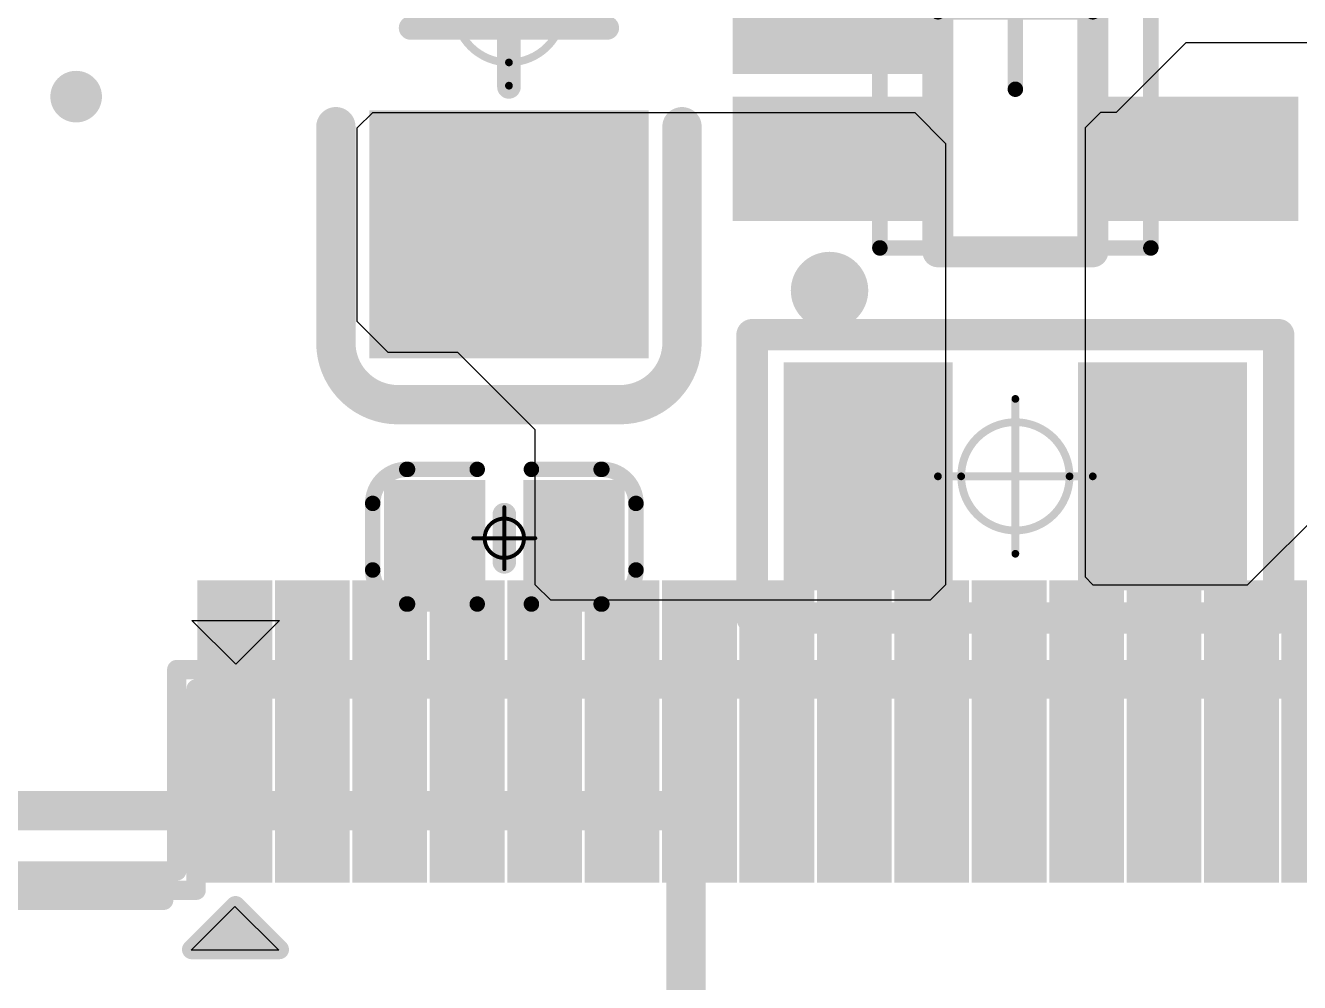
# Model space of a CAD drawing. Header units: millimetres. Extents: x 19.13 to 23.12, y 5.07 to 8.34.
# Drawn here: x 19.6609 to 19.9848, y 6.2523 to 6.4956 of the extents above; entities that cross this region are included whole.
import ezdxf

# ---------------------------------------------------------------- set-up
doc = ezdxf.new("R2010")
doc.units = ezdxf.units.MM
doc.header["$MEASUREMENT"] = 0
for name, color, linetype in [('BottomLayer', 5, 'Continuous'), ('BottomOverlay', 54, 'Continuous'), ('BottomPaste', 16, 'Continuous'), ('BottomSolder', 6, 'Continuous'), ('Mechanical10', 56, 'Continuous'), ('Mechanical13', 56, 'Continuous'), ('Mechanical15', 56, 'Continuous'), ('MidLayer1', 16, 'Continuous'), ('MidLayer2', 76, 'Continuous'), ('MidLayer3', 90, 'Continuous'), ('MidLayer4', 156, 'Continuous'), ('MultiLayer', 9, 'Continuous'), ('TopLayer', 1, 'Continuous'), ('TopOverlay', 2, 'Continuous'), ('TopPaste', 8, 'Continuous'), ('TopSolder', 216, 'Continuous')]:
    doc.layers.add(name, color=color, linetype=linetype)

# ---------------------------------------------------------------- blocks, each defined once
blk = doc.blocks.new('CON_SODIMM_260_SMT_RA_F_P005_484')
at = {"layer": 'BottomLayer', "const_width": 0.00256}
blk.add_lwpolyline([(1.35305, 0.15551, 1), (1.35561, 0.15551, 1)], format="xyb", close=True, dxfattribs=at)
at = {"layer": 'BottomSolder', "const_width": 0.00656}
blk.add_lwpolyline([(1.35105, 0.15551, 1), (1.35761, 0.15551, 1)], format="xyb", close=True, dxfattribs=at)
at = {"layer": 'Mechanical10'}
for p, q in [((1.3026, 0.28866), (1.31374, 0.2998)), ((1.31374, 0.2998), (1.32488, 0.28866)), ((1.32488, 0.28866), (1.3026, 0.28866))]:
    blk.add_line(p, q, dxfattribs=at)
at = {"layer": 'Mechanical10', "const_width": 0.00491}
for points in [[(1.32382, 0.35728), (1.32382, 0.3061)], [(1.44193, 0.35728), (1.32382, 0.35728)], [(1.32874, 0.35236), (1.32874, 0.30118)], [(1.43701, 0.35236), (1.32874, 0.35236)], [(1.05571, 0.32795), (1.05571, 0.30118)], [(1.06043, 0.32795), (1.05571, 0.32795)], [(1.06043, 0.32795), (1.06043, 0.30118)], [(1.07539, 0.32795), (1.07539, 0.30118)], [(1.08012, 0.32795), (1.07539, 0.32795)], [(1.08012, 0.32795), (1.08012, 0.30118)], [(1.09508, 0.32795), (1.09508, 0.30118)], [(1.0998, 0.32795), (1.09508, 0.32795)], [(1.0998, 0.32795), (1.0998, 0.30118)], [(1.11476, 0.32795), (1.11476, 0.30118)], [(1.11949, 0.32795), (1.11476, 0.32795)], [(1.11949, 0.32795), (1.11949, 0.30118)], [(1.13445, 0.32795), (1.13445, 0.30118)], [(1.13917, 0.32795), (1.13445, 0.32795)], [(1.13917, 0.32795), (1.13917, 0.30118)], [(1.15413, 0.32795), (1.15413, 0.30118)], [(1.15886, 0.32795), (1.15413, 0.32795)], [(1.15886, 0.32795), (1.15886, 0.30118)], [(1.17382, 0.32795), (1.17382, 0.30118)], [(1.17854, 0.32795), (1.17382, 0.32795)], [(1.17854, 0.32795), (1.17854, 0.30118)], [(1.1935, 0.32795), (1.1935, 0.30118)], [(1.19823, 0.32795), (1.1935, 0.32795)], [(1.19823, 0.32795), (1.19823, 0.30118)], [(1.21319, 0.32795), (1.21319, 0.30118)], [(1.21791, 0.32795), (1.21319, 0.32795)], [(1.21791, 0.32795), (1.21791, 0.30118)], [(1.23287, 0.32795), (1.23287, 0.30118)], [(1.2376, 0.32795), (1.23287, 0.32795)], [(1.2376, 0.32795), (1.2376, 0.30118)], [(1.25256, 0.32795), (1.25256, 0.30118)], [(1.25728, 0.32795), (1.25256, 0.32795)], [(1.25728, 0.32795), (1.25728, 0.30118)], [(1.27224, 0.32795), (1.27224, 0.30118)], [(1.27697, 0.32795), (1.27224, 0.32795)], [(1.27697, 0.32795), (1.27697, 0.30118)], [(1.29193, 0.32795), (1.29193, 0.30118)], [(1.29665, 0.32795), (1.29193, 0.32795)], [(1.29665, 0.32795), (1.29665, 0.30118)], [(1.31161, 0.32795), (1.31161, 0.30118)], [(1.31634, 0.32795), (1.31161, 0.32795)], [(1.31634, 0.32795), (1.31634, 0.30118)], [(1.32382, 0.3061), (-1.31398, 0.3061)], [(1.32874, 0.30118), (-1.3189, 0.30118)]]:
    blk.add_lwpolyline(points, dxfattribs=at)
at = {"layer": 'Mechanical10', "const_width": 0.00246}
for points in [[(1.32259, 0.35728, 1), (1.32505, 0.35728, 1)], [(1.32259, 0.35728, 1), (1.32505, 0.35728, 1)], [(1.32751, 0.35236, 1), (1.32997, 0.35236, 1)], [(1.32751, 0.35236, 1), (1.32997, 0.35236, 1)], [(1.05448, 0.32795, 1), (1.05694, 0.32795, 1)], [(1.05448, 0.32795, 1), (1.05694, 0.32795, 1)], [(1.05921, 0.32795, 1), (1.06166, 0.32795, 1)], [(1.05921, 0.32795, 1), (1.06166, 0.32795, 1)], [(1.07417, 0.32795, 1), (1.07662, 0.32795, 1)], [(1.07417, 0.32795, 1), (1.07662, 0.32795, 1)], [(1.07889, 0.32795, 1), (1.08135, 0.32795, 1)], [(1.07889, 0.32795, 1), (1.08135, 0.32795, 1)], [(1.09385, 0.32795, 1), (1.09631, 0.32795, 1)], [(1.09385, 0.32795, 1), (1.09631, 0.32795, 1)], [(1.09858, 0.32795, 1), (1.10103, 0.32795, 1)], [(1.09858, 0.32795, 1), (1.10103, 0.32795, 1)], [(1.11354, 0.32795, 1), (1.11599, 0.32795, 1)], [(1.11354, 0.32795, 1), (1.11599, 0.32795, 1)], [(1.11826, 0.32795, 1), (1.12072, 0.32795, 1)], [(1.11826, 0.32795, 1), (1.12072, 0.32795, 1)], [(1.13322, 0.32795, 1), (1.13568, 0.32795, 1)], [(1.13322, 0.32795, 1), (1.13568, 0.32795, 1)], [(1.13795, 0.32795, 1), (1.1404, 0.32795, 1)], [(1.13795, 0.32795, 1), (1.1404, 0.32795, 1)], [(1.15291, 0.32795, 1), (1.15536, 0.32795, 1)], [(1.15291, 0.32795, 1), (1.15536, 0.32795, 1)], [(1.15763, 0.32795, 1), (1.16009, 0.32795, 1)], [(1.15763, 0.32795, 1), (1.16009, 0.32795, 1)], [(1.17259, 0.32795, 1), (1.17505, 0.32795, 1)], [(1.17259, 0.32795, 1), (1.17505, 0.32795, 1)], [(1.17732, 0.32795, 1), (1.17977, 0.32795, 1)], [(1.17732, 0.32795, 1), (1.17977, 0.32795, 1)], [(1.19228, 0.32795, 1), (1.19473, 0.32795, 1)], [(1.19228, 0.32795, 1), (1.19473, 0.32795, 1)], [(1.197, 0.32795, 1), (1.19946, 0.32795, 1)], [(1.197, 0.32795, 1), (1.19946, 0.32795, 1)], [(1.21196, 0.32795, 1), (1.21442, 0.32795, 1)], [(1.21196, 0.32795, 1), (1.21442, 0.32795, 1)], [(1.21669, 0.32795, 1), (1.21914, 0.32795, 1)], [(1.21669, 0.32795, 1), (1.21914, 0.32795, 1)], [(1.23165, 0.32795, 1), (1.2341, 0.32795, 1)], [(1.23165, 0.32795, 1), (1.2341, 0.32795, 1)], [(1.23637, 0.32795, 1), (1.23883, 0.32795, 1)], [(1.23637, 0.32795, 1), (1.23883, 0.32795, 1)], [(1.25133, 0.32795, 1), (1.25379, 0.32795, 1)], [(1.25133, 0.32795, 1), (1.25379, 0.32795, 1)], [(1.25606, 0.32795, 1), (1.25851, 0.32795, 1)], [(1.25606, 0.32795, 1), (1.25851, 0.32795, 1)], [(1.27102, 0.32795, 1), (1.27347, 0.32795, 1)], [(1.27102, 0.32795, 1), (1.27347, 0.32795, 1)], [(1.27574, 0.32795, 1), (1.2782, 0.32795, 1)], [(1.27574, 0.32795, 1), (1.2782, 0.32795, 1)], [(1.2907, 0.32795, 1), (1.29316, 0.32795, 1)], [(1.2907, 0.32795, 1), (1.29316, 0.32795, 1)], [(1.29543, 0.32795, 1), (1.29788, 0.32795, 1)], [(1.29543, 0.32795, 1), (1.29788, 0.32795, 1)], [(1.31039, 0.32795, 1), (1.31284, 0.32795, 1)], [(1.31039, 0.32795, 1), (1.31284, 0.32795, 1)], [(1.31511, 0.32795, 1), (1.31757, 0.32795, 1)], [(1.31511, 0.32795, 1), (1.31757, 0.32795, 1)], [(1.32259, 0.3061, 1), (1.32505, 0.3061, 1)], [(1.32259, 0.3061, 1), (1.32505, 0.3061, 1)], [(1.05448, 0.30118, 1), (1.05694, 0.30118, 1)], [(1.05921, 0.30118, 1), (1.06166, 0.30118, 1)], [(1.07417, 0.30118, 1), (1.07662, 0.30118, 1)], [(1.07889, 0.30118, 1), (1.08135, 0.30118, 1)], [(1.09385, 0.30118, 1), (1.09631, 0.30118, 1)], [(1.09858, 0.30118, 1), (1.10103, 0.30118, 1)], [(1.11354, 0.30118, 1), (1.11599, 0.30118, 1)], [(1.11826, 0.30118, 1), (1.12072, 0.30118, 1)], [(1.13322, 0.30118, 1), (1.13568, 0.30118, 1)], [(1.13795, 0.30118, 1), (1.1404, 0.30118, 1)], [(1.15291, 0.30118, 1), (1.15536, 0.30118, 1)], [(1.15763, 0.30118, 1), (1.16009, 0.30118, 1)], [(1.17259, 0.30118, 1), (1.17505, 0.30118, 1)], [(1.17732, 0.30118, 1), (1.17977, 0.30118, 1)], [(1.19228, 0.30118, 1), (1.19473, 0.30118, 1)], [(1.197, 0.30118, 1), (1.19946, 0.30118, 1)], [(1.21196, 0.30118, 1), (1.21442, 0.30118, 1)], [(1.21669, 0.30118, 1), (1.21914, 0.30118, 1)], [(1.23165, 0.30118, 1), (1.2341, 0.30118, 1)], [(1.23637, 0.30118, 1), (1.23883, 0.30118, 1)], [(1.25133, 0.30118, 1), (1.25379, 0.30118, 1)], [(1.25606, 0.30118, 1), (1.25851, 0.30118, 1)], [(1.27102, 0.30118, 1), (1.27347, 0.30118, 1)], [(1.27574, 0.30118, 1), (1.2782, 0.30118, 1)], [(1.2907, 0.30118, 1), (1.29316, 0.30118, 1)], [(1.29543, 0.30118, 1), (1.29788, 0.30118, 1)], [(1.31039, 0.30118, 1), (1.31284, 0.30118, 1)], [(1.31511, 0.30118, 1), (1.31757, 0.30118, 1)], [(1.32751, 0.30118, 1), (1.32997, 0.30118, 1)], [(1.32751, 0.30118, 1), (1.32997, 0.30118, 1)]]:
    blk.add_lwpolyline(points, format="xyb", close=True, dxfattribs=at)
at = {"layer": 'MidLayer1', "const_width": 0.00256}
blk.add_lwpolyline([(1.35305, 0.15551, 1), (1.35561, 0.15551, 1)], format="xyb", close=True, dxfattribs=at)
at = {"layer": 'MidLayer2', "const_width": 0.00256}
blk.add_lwpolyline([(1.35305, 0.15551, 1), (1.35561, 0.15551, 1)], format="xyb", close=True, dxfattribs=at)
at = {"layer": 'MidLayer3', "const_width": 0.00256}
blk.add_lwpolyline([(1.35305, 0.15551, 1), (1.35561, 0.15551, 1)], format="xyb", close=True, dxfattribs=at)
at = {"layer": 'MidLayer4', "const_width": 0.00256}
blk.add_lwpolyline([(1.35305, 0.15551, 1), (1.35561, 0.15551, 1)], format="xyb", close=True, dxfattribs=at)
at = {"layer": 'MultiLayer', "const_width": 0.00256}
blk.add_lwpolyline([(1.35305, 0.15551, 1), (1.35561, 0.15551, 1)], format="xyb", close=True, dxfattribs=at)
at = {"layer": 'TopLayer', "const_width": 0.00256}
blk.add_lwpolyline([(1.35305, 0.15551, 1), (1.35561, 0.15551, 1)], format="xyb", close=True, dxfattribs=at)
at = {"layer": 'TopLayer'}
for points in [[(1.0439, 0.35138), (1.03287, 0.35138), (1.0439, 0.28248), (1.03287, 0.28248)], [(1.06358, 0.35138), (1.05256, 0.35138), (1.06358, 0.28248), (1.05256, 0.28248)], [(1.08327, 0.35138), (1.07224, 0.35138), (1.08327, 0.28248), (1.07224, 0.28248)], [(1.10295, 0.35138), (1.09193, 0.35138), (1.10295, 0.28248), (1.09193, 0.28248)], [(1.12264, 0.35138), (1.11161, 0.35138), (1.12264, 0.28248), (1.11161, 0.28248)], [(1.14232, 0.35138), (1.1313, 0.35138), (1.14232, 0.28248), (1.1313, 0.28248)], [(1.16201, 0.35138), (1.15098, 0.35138), (1.16201, 0.28248), (1.15098, 0.28248)], [(1.18169, 0.35138), (1.17067, 0.35138), (1.18169, 0.28248), (1.17067, 0.28248)], [(1.20138, 0.35138), (1.19035, 0.35138), (1.20138, 0.28248), (1.19035, 0.28248)], [(1.22106, 0.35138), (1.21004, 0.35138), (1.22106, 0.28248), (1.21004, 0.28248)], [(1.24075, 0.35138), (1.22972, 0.35138), (1.24075, 0.28248), (1.22972, 0.28248)], [(1.26043, 0.35138), (1.24941, 0.35138), (1.26043, 0.28248), (1.24941, 0.28248)], [(1.28012, 0.35138), (1.26909, 0.35138), (1.28012, 0.28248), (1.26909, 0.28248)], [(1.2998, 0.35138), (1.28878, 0.35138), (1.2998, 0.28248), (1.28878, 0.28248)], [(1.31949, 0.35138), (1.30846, 0.35138), (1.31949, 0.28248), (1.30846, 0.28248)]]:
    blk.add_solid(points, dxfattribs=at)
at = {"layer": 'TopOverlay'}
for p, q in [((1.30283, 0.37252), (1.32512, 0.37252)), ((1.31398, 0.36138), (1.30283, 0.37252)), ((1.32512, 0.37252), (1.31398, 0.36138))]:
    blk.add_line(p, q, dxfattribs=at)
at = {"layer": 'TopOverlay', "const_width": 0.00491}
for points in [[(1.30268, 0.37236), (1.30268, 0.37236)], [(1.31382, 0.36122), (1.30268, 0.37236)], [(1.32496, 0.37236), (1.30268, 0.37236)], [(1.32496, 0.37236), (1.31382, 0.36122)], [(1.44449, 0.35984), (1.33209, 0.35984)]]:
    blk.add_lwpolyline(points, dxfattribs=at)
at = {"layer": 'TopOverlay', "const_width": 0.00246}
for points in [[(1.30145, 0.37236, 1), (1.3039, 0.37236, 1)], [(1.30145, 0.37236, 1), (1.3039, 0.37236, 1)], [(1.30145, 0.37236, 1), (1.3039, 0.37236, 1)], [(1.30145, 0.37236, 1), (1.3039, 0.37236, 1)], [(1.32373, 0.37236, 1), (1.32619, 0.37236, 1)], [(1.32373, 0.37236, 1), (1.32619, 0.37236, 1)], [(1.31259, 0.36122, 1), (1.31505, 0.36122, 1)], [(1.31259, 0.36122, 1), (1.31505, 0.36122, 1)], [(1.33086, 0.35984, 1), (1.33331, 0.35984, 1)]]:
    blk.add_lwpolyline(points, format="xyb", close=True, dxfattribs=at)
at = {"layer": 'TopOverlay'}
for points in [[(1.3061, 0.3663), (1.32145, 0.3663), (1.3061, 0.3722), (1.32145, 0.3722)], [(1.30964, 0.36354), (1.31791, 0.36354), (1.30964, 0.36679), (1.31791, 0.36679)]]:
    blk.add_solid(points, dxfattribs=at)
at = {"layer": 'TopPaste'}
for points in [[(1.0439, 0.35138), (1.03287, 0.35138), (1.0439, 0.28248), (1.03287, 0.28248)], [(1.06358, 0.35138), (1.05256, 0.35138), (1.06358, 0.28248), (1.05256, 0.28248)], [(1.08327, 0.35138), (1.07224, 0.35138), (1.08327, 0.28248), (1.07224, 0.28248)], [(1.10295, 0.35138), (1.09193, 0.35138), (1.10295, 0.28248), (1.09193, 0.28248)], [(1.12264, 0.35138), (1.11161, 0.35138), (1.12264, 0.28248), (1.11161, 0.28248)], [(1.14232, 0.35138), (1.1313, 0.35138), (1.14232, 0.28248), (1.1313, 0.28248)], [(1.16201, 0.35138), (1.15098, 0.35138), (1.16201, 0.28248), (1.15098, 0.28248)], [(1.18169, 0.35138), (1.17067, 0.35138), (1.18169, 0.28248), (1.17067, 0.28248)], [(1.20138, 0.35138), (1.19035, 0.35138), (1.20138, 0.28248), (1.19035, 0.28248)], [(1.22106, 0.35138), (1.21004, 0.35138), (1.22106, 0.28248), (1.21004, 0.28248)], [(1.24075, 0.35138), (1.22972, 0.35138), (1.24075, 0.28248), (1.22972, 0.28248)], [(1.26043, 0.35138), (1.24941, 0.35138), (1.26043, 0.28248), (1.24941, 0.28248)], [(1.28012, 0.35138), (1.26909, 0.35138), (1.28012, 0.28248), (1.26909, 0.28248)], [(1.2998, 0.35138), (1.28878, 0.35138), (1.2998, 0.28248), (1.28878, 0.28248)], [(1.31949, 0.35138), (1.30846, 0.35138), (1.31949, 0.28248), (1.30846, 0.28248)]]:
    blk.add_solid(points, dxfattribs=at)
at = {"layer": 'TopSolder', "const_width": 0.00656}
blk.add_lwpolyline([(1.35105, 0.15551, 1), (1.35761, 0.15551, 1)], format="xyb", close=True, dxfattribs=at)
at = {"layer": 'TopSolder'}
for points in [[(1.0479, 0.35538), (1.02887, 0.35538), (1.0479, 0.27848), (1.02887, 0.27848)], [(1.06758, 0.35538), (1.04856, 0.35538), (1.06758, 0.27848), (1.04856, 0.27848)], [(1.08727, 0.35538), (1.06824, 0.35538), (1.08727, 0.27848), (1.06824, 0.27848)], [(1.10695, 0.35538), (1.08793, 0.35538), (1.10695, 0.27848), (1.08793, 0.27848)], [(1.12664, 0.35538), (1.10761, 0.35538), (1.12664, 0.27848), (1.10761, 0.27848)], [(1.14632, 0.35538), (1.1273, 0.35538), (1.14632, 0.27848), (1.1273, 0.27848)], [(1.16601, 0.35538), (1.14698, 0.35538), (1.16601, 0.27848), (1.14698, 0.27848)], [(1.18569, 0.35538), (1.16667, 0.35538), (1.18569, 0.27848), (1.16667, 0.27848)], [(1.20538, 0.35538), (1.18635, 0.35538), (1.20538, 0.27848), (1.18635, 0.27848)], [(1.22506, 0.35538), (1.20604, 0.35538), (1.22506, 0.27848), (1.20604, 0.27848)], [(1.24475, 0.35538), (1.22572, 0.35538), (1.24475, 0.27848), (1.22572, 0.27848)], [(1.26443, 0.35538), (1.24541, 0.35538), (1.26443, 0.27848), (1.24541, 0.27848)], [(1.28412, 0.35538), (1.26509, 0.35538), (1.28412, 0.27848), (1.26509, 0.27848)], [(1.3038, 0.35538), (1.28478, 0.35538), (1.3038, 0.27848), (1.28478, 0.27848)], [(1.32349, 0.35538), (1.30446, 0.35538), (1.32349, 0.27848), (1.30446, 0.27848)]]:
    blk.add_solid(points, dxfattribs=at)
blk = doc.blocks.new('HDMI_001C_90__503')
at = {"layer": 'TopOverlay', "const_width": 0.01}
for points in [[(0.60083, -0.15094), (0.60083, 0.14906)], [(0.60083, -0.15094), (0.32479, -0.15094)]]:
    blk.add_lwpolyline(points, dxfattribs=at)
at = {"layer": 'TopOverlay', "const_width": 0.005}
blk.add_lwpolyline([(0.59833, -0.15094, 1), (0.60333, -0.15094, 1)], format="xyb", close=True, dxfattribs=at)
blk.add_lwpolyline([(0.59833, -0.15094, 1), (0.60333, -0.15094, 1)], format="xyb", close=True, dxfattribs=at)
blk = doc.blocks.new('C1206_B_538')
at = {"layer": 'BottomLayer'}
for points in [[(-0.08301, -0.0315), (-0.02801, -0.0315), (-0.08301, 0.0315), (-0.02801, 0.0315)], [(0.02998, -0.0315), (0.08498, -0.0315), (0.02998, 0.0315), (0.08498, 0.0315)]]:
    blk.add_solid(points, dxfattribs=at)
at = {"layer": 'BottomOverlay', "const_width": 0.01}
for points in [[(-0.09882, 0.02825, -0.414214), (-0.08307, 0.044)], [(0.08504, 0.044, -0.414214), (0.10079, 0.02825)], [(-0.08307, -0.044, -0.414214), (-0.09882, -0.02825)], [(0.10079, -0.02825, -0.414214), (0.08504, -0.044)]]:
    blk.add_lwpolyline(points, format="xyb", dxfattribs=at)
at = {"layer": 'BottomOverlay'}
for points, const_width in [([(-0.08346, 0.044), (-0.02815, 0.044)], 0.01), ([(0.03012, 0.044), (0.08543, 0.044)], 0.01), ([(-0.09882, 0.02717), (-0.09882, -0.02825)], 0.01), ([(0.10079, 0.02717), (0.10079, -0.02825)], 0.01), ([(-0.005, 0.025), (-0.005, -0.025)], 0.006), ([(0.005, 0.025), (0.005, -0.025)], 0.006), ([(-0.02, 0), (-0.005, 0)], 0.006), ([(0.005, 0), (0.02, 0)], 0.006), ([(-0.08346, -0.044), (-0.02815, -0.044)], 0.01), ([(0.03012, -0.044), (0.08543, -0.044)], 0.01)]:
    blk.add_lwpolyline(points, dxfattribs=dict(at, const_width=const_width))
for points, const_width in [([(-0.08596, 0.044, 1), (-0.08096, 0.044, 1)], 0.005), ([(-0.08557, 0.044, 1), (-0.08057, 0.044, 1)], 0.005), ([(-0.03065, 0.044, 1), (-0.02565, 0.044, 1)], 0.005), ([(0.02762, 0.044, 1), (0.03262, 0.044, 1)], 0.005), ([(0.08254, 0.044, 1), (0.08754, 0.044, 1)], 0.005), ([(0.08293, 0.044, 1), (0.08793, 0.044, 1)], 0.005), ([(-0.10132, 0.02825, 1), (-0.09632, 0.02825, 1)], 0.005), ([(0.09829, 0.02825, 1), (0.10329, 0.02825, 1)], 0.005), ([(-0.10132, 0.02717, 1), (-0.09632, 0.02717, 1)], 0.005), ([(0.09829, 0.02717, 1), (0.10329, 0.02717, 1)], 0.005), ([(-0.0065, 0.025, 1), (-0.0035, 0.025, 1)], 0.003), ([(0.0035, 0.025, 1), (0.0065, 0.025, 1)], 0.003), ([(-0.0215, 0, 1), (-0.0185, 0, 1)], 0.003), ([(-0.0065, 0, 1), (-0.0035, 0, 1)], 0.003), ([(0.0035, 0, 1), (0.0065, 0, 1)], 0.003), ([(0.0185, 0, 1), (0.0215, 0, 1)], 0.003), ([(-0.0065, -0.025, 1), (-0.0035, -0.025, 1)], 0.003), ([(0.0035, -0.025, 1), (0.0065, -0.025, 1)], 0.003), ([(-0.10132, -0.02825, 1), (-0.09632, -0.02825, 1)], 0.005), ([(-0.10132, -0.02825, 1), (-0.09632, -0.02825, 1)], 0.005), ([(0.09829, -0.02825, 1), (0.10329, -0.02825, 1)], 0.005), ([(0.09829, -0.02825, 1), (0.10329, -0.02825, 1)], 0.005), ([(-0.08596, -0.044, 1), (-0.08096, -0.044, 1)], 0.005), ([(-0.08557, -0.044, 1), (-0.08057, -0.044, 1)], 0.005), ([(-0.03065, -0.044, 1), (-0.02565, -0.044, 1)], 0.005), ([(0.02762, -0.044, 1), (0.03262, -0.044, 1)], 0.005), ([(0.08254, -0.044, 1), (0.08754, -0.044, 1)], 0.005), ([(0.08293, -0.044, 1), (0.08793, -0.044, 1)], 0.005)]:
    blk.add_lwpolyline(points, format="xyb", close=True, dxfattribs=dict(at, const_width=const_width))
at = {"layer": 'BottomPaste'}
for points in [[(-0.08301, -0.0315), (-0.02801, -0.0315), (-0.08301, 0.0315), (-0.02801, 0.0315)], [(0.02998, -0.0315), (0.08498, -0.0315), (0.02998, 0.0315), (0.08498, 0.0315)]]:
    blk.add_solid(points, dxfattribs=at)
at = {"layer": 'BottomSolder'}
for points in [[(-0.08701, -0.0355), (-0.02401, -0.0355), (-0.08701, 0.0355), (-0.02401, 0.0355)], [(0.02598, -0.0355), (0.08898, -0.0355), (0.02598, 0.0355), (0.08898, 0.0355)]]:
    blk.add_solid(points, dxfattribs=at)
at = {"layer": 'Mechanical15', "const_width": 0.00197}
for points in [[(0, 0.01969), (0, -0.01969)], [(-0.01969, 0), (0.01969, 0)]]:
    blk.add_lwpolyline(points, dxfattribs=at)
at = {"layer": 'Mechanical15'}
for points, const_width in [([(-0.00049, 0.01969, 1), (0.00049, 0.01969, 1)], 0.000984), ([(0.01378, 0, 1), (-0.01378, 0, 1)], 0.00197), ([(-0.02018, 0, 1), (-0.01919, 0, 1)], 0.000984), ([(-0.01427, 0, 1), (-0.01329, 0, 1)], 0.000984), ([(0.01329, 0, 1), (0.01427, 0, 1)], 0.000984), ([(0.01919, 0, 1), (0.02018, 0, 1)], 0.000984), ([(-0.00049, -0.01969, 1), (0.00049, -0.01969, 1)], 0.000984)]:
    blk.add_lwpolyline(points, format="xyb", close=True, dxfattribs=dict(at, const_width=const_width))
blk = doc.blocks.new('C0402_B_539')
at = {"layer": 'BottomLayer'}
for points in [[(-0.02657, -0.01083), (-0.00886, -0.01083), (-0.02657, 0.01082), (-0.00886, 0.01082)], [(0.00886, -0.01083), (0.02657, -0.01083), (0.00886, 0.01083), (0.02657, 0.01083)]]:
    blk.add_solid(points, dxfattribs=at)
at = {"layer": 'BottomOverlay', "const_width": 0.00394}
for points in [[(-0.03346, 0.00807, -0.414214), (-0.0248, 0.01673)], [(0.0248, 0.01673, -0.414214), (0.03346, 0.00807)], [(-0.0248, -0.01752, -0.414214), (-0.03346, -0.00886)], [(0.03346, -0.00886, -0.414214), (0.0248, -0.01752)]]:
    blk.add_lwpolyline(points, format="xyb", dxfattribs=at)
at = {"layer": 'BottomOverlay'}
for points, const_width in [([(-0.02578, 0.01673, 1), (-0.02382, 0.01673, 1)], 0.00197), ([(-0.02559, 0.01673, 1), (-0.02362, 0.01673, 1)], 0.00197), ([(-0.00787, 0.01673, 1), (-0.0059, 0.01673, 1)], 0.00197), ([(0.00591, 0.01673, 1), (0.00787, 0.01673, 1)], 0.00197), ([(0.02362, 0.01673, 1), (0.02559, 0.01673, 1)], 0.00197), ([(0.02382, 0.01673, 1), (0.02579, 0.01673, 1)], 0.00197), ([(-0.03445, 0.00807, 1), (-0.03248, 0.00807, 1)], 0.00197), ([(-0.03445, 0.00807, 1), (-0.03248, 0.00807, 1)], 0.00197), ([(0.03248, 0.00807, 1), (0.03445, 0.00807, 1)], 0.00197), ([(0.03248, 0.00807, 1), (0.03445, 0.00807, 1)], 0.00197), ([(-0.0015, 0.006, 1), (0.0015, 0.006, 1)], 0.003), ([(-0.0015, -0.006, 1), (0.0015, -0.006, 1)], 0.003), ([(-0.03445, -0.00886, 1), (-0.03248, -0.00886, 1)], 0.00197), ([(-0.03445, -0.00886, 1), (-0.03248, -0.00886, 1)], 0.00197), ([(0.03248, -0.00886, 1), (0.03445, -0.00886, 1)], 0.00197), ([(0.03248, -0.00886, 1), (0.03445, -0.00886, 1)], 0.00197), ([(-0.02578, -0.01752, 1), (-0.02382, -0.01752, 1)], 0.00197), ([(-0.02559, -0.01752, 1), (-0.02362, -0.01752, 1)], 0.00197), ([(-0.00787, -0.01752, 1), (-0.0059, -0.01752, 1)], 0.00197), ([(0.00591, -0.01752, 1), (0.00787, -0.01752, 1)], 0.00197), ([(0.02362, -0.01752, 1), (0.02559, -0.01752, 1)], 0.00197), ([(0.02382, -0.01752, 1), (0.02579, -0.01752, 1)], 0.00197)]:
    blk.add_lwpolyline(points, format="xyb", close=True, dxfattribs=dict(at, const_width=const_width))
for points, const_width in [([(-0.00689, 0.01673), (-0.0246, 0.01673)], 0.00394), ([(0.02461, 0.01673), (0.00689, 0.01673)], 0.00394), ([(-0.03346, 0.00807), (-0.03346, -0.00886)], 0.00394), ([(0.03346, 0.00807), (0.03346, -0.00886)], 0.00394), ([(0, 0.006), (0, -0.006)], 0.006), ([(-0.00689, -0.01752), (-0.0246, -0.01752)], 0.00394), ([(0.02461, -0.01752), (0.00689, -0.01752)], 0.00394)]:
    blk.add_lwpolyline(points, dxfattribs=dict(at, const_width=const_width))
at = {"layer": 'BottomPaste'}
for points in [[(-0.02657, -0.01083), (-0.00886, -0.01083), (-0.02657, 0.01082), (-0.00886, 0.01082)], [(0.00886, -0.01083), (0.02657, -0.01083), (0.00886, 0.01083), (0.02657, 0.01083)]]:
    blk.add_solid(points, dxfattribs=at)
at = {"layer": 'BottomSolder'}
for points in [[(-0.03057, -0.01483), (-0.00486, -0.01483), (-0.03057, 0.01482), (-0.00486, 0.01482)], [(0.00486, -0.01483), (0.03057, -0.01483), (0.00486, 0.01483), (0.03057, 0.01483)]]:
    blk.add_solid(points, dxfattribs=at)
at = {"layer": 'Mechanical15', "const_width": 0.001}
for points in [[(0, 0.00787), (0, -0.00788)], [(0.00788, 0), (-0.00787, 0)]]:
    blk.add_lwpolyline(points, dxfattribs=at)
at = {"layer": 'Mechanical15'}
for points, const_width in [([(-0.00025, 0.00787, 1), (0.00025, 0.00787, 1)], 0.0005), ([(0.005, 0, 1), (-0.005, 0, 1)], 0.001), ([(-0.00812, 0, 1), (-0.00762, 0, 1)], 0.0005), ([(-0.00525, 0, 1), (-0.00475, 0, 1)], 0.0005), ([(0.00475, 0, 1), (0.00525, 0, 1)], 0.0005), ([(0.00763, 0, 1), (0.00813, 0, 1)], 0.0005), ([(-0.00025, -0.00788, 1), (0.00025, -0.00788, 1)], 0.0005)]:
    blk.add_lwpolyline(points, format="xyb", close=True, dxfattribs=dict(at, const_width=const_width))
blk = doc.blocks.new('R0805_B_541')
at = {"layer": 'BottomLayer'}
for points in [[(-0.0549, 0.025), (-0.0549, -0.025), (-0.0199, 0.025), (-0.0199, -0.025)], [(0.0199, 0.025), (0.0199, -0.025), (0.0549, 0.025), (0.0549, -0.025)]]:
    blk.add_solid(points, dxfattribs=at)
at = {"layer": 'BottomOverlay', "const_width": 0.008}
for points in [[(-0.06693, 0.036), (-0.06693, -0.036)], [(0.06693, 0.036), (-0.06693, 0.036)], [(0.06693, 0.036), (0.06693, -0.036)], [(0.06693, -0.036), (-0.06693, -0.036)]]:
    blk.add_lwpolyline(points, dxfattribs=at)
at = {"layer": 'BottomOverlay', "const_width": 0.004}
for points in [[(-0.06893, 0.036, 1), (-0.06493, 0.036, 1)], [(-0.06893, 0.036, 1), (-0.06493, 0.036, 1)], [(0.06493, 0.036, 1), (0.06893, 0.036, 1)], [(0.06493, 0.036, 1), (0.06893, 0.036, 1)], [(-0.06893, -0.036, 1), (-0.06493, -0.036, 1)], [(-0.06893, -0.036, 1), (-0.06493, -0.036, 1)], [(0.06493, -0.036, 1), (0.06893, -0.036, 1)], [(0.06493, -0.036, 1), (0.06893, -0.036, 1)]]:
    blk.add_lwpolyline(points, format="xyb", close=True, dxfattribs=at)
at = {"layer": 'BottomPaste'}
for points in [[(-0.0549, 0.025), (-0.0549, -0.025), (-0.0199, 0.025), (-0.0199, -0.025)], [(0.0199, 0.025), (0.0199, -0.025), (0.0549, 0.025), (0.0549, -0.025)]]:
    blk.add_solid(points, dxfattribs=at)
at = {"layer": 'BottomSolder'}
for points in [[(-0.0589, 0.029), (-0.0589, -0.029), (-0.0159, 0.029), (-0.0159, -0.029)], [(0.0159, 0.029), (0.0159, -0.029), (0.0589, 0.029), (0.0589, -0.029)]]:
    blk.add_solid(points, dxfattribs=at)
at = {"layer": 'Mechanical15', "const_width": 0.00197}
for points in [[(0, 0.01969), (0, -0.01969)], [(0.01969, 0), (-0.01969, 0)]]:
    blk.add_lwpolyline(points, dxfattribs=at)
at = {"layer": 'Mechanical15'}
for points, const_width in [([(-0.00049, 0.01969, 1), (0.00049, 0.01969, 1)], 0.000984), ([(0.01378, 0, 1), (-0.01378, 0, 1)], 0.00197), ([(-0.02018, 0, 1), (-0.01919, 0, 1)], 0.000984), ([(-0.01427, 0, 1), (-0.01329, 0, 1)], 0.000984), ([(0.01329, 0, 1), (0.01427, 0, 1)], 0.000984), ([(0.01919, 0, 1), (0.02018, 0, 1)], 0.000984), ([(-0.00049, -0.01969, 1), (0.00049, -0.01969, 1)], 0.000984)]:
    blk.add_lwpolyline(points, format="xyb", close=True, dxfattribs=dict(at, const_width=const_width))
blk = doc.blocks.new('SOT_23_5_B_544')
at = {"layer": 'BottomLayer'}
for points in [[(-0.06791, 0.04921), (-0.06791, 0.02559), (-0.02657, 0.04921), (-0.02657, 0.02559)], [(0.02657, 0.04921), (0.02657, 0.02559), (0.06791, 0.04921), (0.06791, 0.02559)], [(-0.06791, 0.01181), (-0.06791, -0.01181), (-0.02657, 0.01181), (-0.02657, -0.01181)], [(-0.06791, -0.02559), (-0.06791, -0.04921), (-0.02657, -0.02559), (-0.02657, -0.04921)], [(0.02657, -0.02559), (0.02657, -0.04921), (0.06791, -0.02559), (0.06791, -0.04921)]]:
    blk.add_solid(points, dxfattribs=at)
at = {"layer": 'BottomOverlay', "const_width": 0.00787}
for points in [[(-0.01969, -0.06102), (-0.01969, 0.06102)], [(-0.01969, 0.06102), (0.01968, 0.06102)], [(0.01968, -0.06102), (0.01968, 0.06102)], [(-0.01969, -0.06102), (0.01968, -0.06102)]]:
    blk.add_lwpolyline(points, dxfattribs=at)
at = {"layer": 'BottomOverlay'}
for points, const_width in [([(-0.02165, 0.06102, 1), (-0.01772, 0.06102, 1)], 0.00394), ([(-0.02165, 0.06102, 1), (-0.01772, 0.06102, 1)], 0.00394), ([(0.01772, 0.06102, 1), (0.02165, 0.06102, 1)], 0.00394), ([(0.01772, 0.06102, 1), (0.02165, 0.06102, 1)], 0.00394), ([(-0.02165, -0.06102, 1), (-0.01772, -0.06102, 1)], 0.00394), ([(-0.02165, -0.06102, 1), (-0.01772, -0.06102, 1)], 0.00394), ([(0.01772, -0.06102, 1), (0.02165, -0.06102, 1)], 0.00394), ([(0.01772, -0.06102, 1), (0.02165, -0.06102, 1)], 0.00394), ([(-0.04232, -0.07087, 1), (-0.05217, -0.07087, 1)], 0.00984), ([(-0.05463, -0.07087, 1), (-0.0497, -0.07087, 1)], 0.00492), ([(-0.04478, -0.07087, 1), (-0.03986, -0.07087, 1)], 0.00492)]:
    blk.add_lwpolyline(points, format="xyb", close=True, dxfattribs=dict(at, const_width=const_width))
at = {"layer": 'BottomPaste'}
for points in [[(-0.06791, 0.04921), (-0.06791, 0.02559), (-0.02657, 0.04921), (-0.02657, 0.02559)], [(0.02657, 0.04921), (0.02657, 0.02559), (0.06791, 0.04921), (0.06791, 0.02559)], [(-0.06791, 0.01181), (-0.06791, -0.01181), (-0.02657, 0.01181), (-0.02657, -0.01181)], [(-0.06791, -0.02559), (-0.06791, -0.04921), (-0.02657, -0.02559), (-0.02657, -0.04921)], [(0.02657, -0.02559), (0.02657, -0.04921), (0.06791, -0.02559), (0.06791, -0.04921)]]:
    blk.add_solid(points, dxfattribs=at)
at = {"layer": 'BottomSolder'}
for points in [[(-0.07191, 0.05321), (-0.07191, 0.02159), (-0.02257, 0.05321), (-0.02257, 0.02159)], [(0.02257, 0.05321), (0.02257, 0.02159), (0.07191, 0.05321), (0.07191, 0.02159)], [(-0.07191, 0.01581), (-0.07191, -0.01581), (-0.02257, 0.01581), (-0.02257, -0.01581)], [(-0.07191, -0.02159), (-0.07191, -0.05321), (-0.02257, -0.02159), (-0.02257, -0.05321)], [(0.02257, -0.02159), (0.02257, -0.05321), (0.07191, -0.02159), (0.07191, -0.05321)]]:
    blk.add_solid(points, dxfattribs=at)
at = {"layer": 'Mechanical13', "const_width": 0.00394}
for points in [[(-0.03445, -0.06004), (-0.03445, 0.06004)], [(-0.03445, 0.06004), (0.03445, 0.06004)], [(0.03445, -0.06004), (0.03445, 0.06004)], [(-0.03445, -0.06004), (0.03445, -0.06004)]]:
    blk.add_lwpolyline(points, dxfattribs=at)
at = {"layer": 'Mechanical13', "const_width": 0.00197}
for points in [[(-0.03543, 0.06004, 1), (-0.03346, 0.06004, 1)], [(-0.03543, 0.06004, 1), (-0.03346, 0.06004, 1)], [(0.03346, 0.06004, 1), (0.03543, 0.06004, 1)], [(0.03346, 0.06004, 1), (0.03543, 0.06004, 1)], [(-0.03543, -0.06004, 1), (-0.03346, -0.06004, 1)], [(-0.03543, -0.06004, 1), (-0.03346, -0.06004, 1)], [(0.03346, -0.06004, 1), (0.03543, -0.06004, 1)], [(0.03346, -0.06004, 1), (0.03543, -0.06004, 1)]]:
    blk.add_lwpolyline(points, format="xyb", close=True, dxfattribs=at)
at = {"layer": 'Mechanical15', "const_width": 0.00394}
for points in [[(0, -0.01969), (0, 0.01968)], [(-0.01969, 0), (0.01968, 0)]]:
    blk.add_lwpolyline(points, dxfattribs=at)
at = {"layer": 'Mechanical15', "const_width": 0.00197}
for points in [[(-0.00098, 0.01968, 1), (0.00098, 0.01968, 1)], [(-0.02067, 0, 1), (-0.0187, 0, 1)], [(0.0187, 0, 1), (0.02067, 0, 1)], [(-0.00098, -0.01969, 1), (0.00098, -0.01969, 1)]]:
    blk.add_lwpolyline(points, format="xyb", close=True, dxfattribs=at)

msp = doc.modelspace()

# ---------------------------------------------------------------- linework, layer by layer
at = {"layer": 'BottomLayer'}
for p, q in [((19.95585, 6.49122), (19.93814, 6.4735)), ((20.01688, 6.49122), (19.95585, 6.49122)), ((19.74522, 6.46957), (19.74916, 6.4735)), ((19.74916, 6.4735), (19.88696, 6.4735)), ((19.88696, 6.4735), (19.89483, 6.46563)), ((19.9342, 6.4735), (19.93026, 6.46957)), ((19.93814, 6.4735), (19.9342, 6.4735)), ((19.74522, 6.42035), (19.74522, 6.46957)), ((19.93026, 6.46957), (19.93026, 6.35539)), ((19.89483, 6.46563), (19.89483, 6.35343)), ((19.7531, 6.41248), (19.74522, 6.42035)), ((19.77081, 6.41248), (19.7531, 6.41248)), ((19.7905, 6.3928), (19.77081, 6.41248)), ((19.9716, 6.35343), (20.02081, 6.40264)), ((19.7905, 6.35343), (19.7905, 6.3928)), ((19.93026, 6.35539), (19.93223, 6.35343)), ((19.79444, 6.34949), (19.7905, 6.35343)), ((19.89483, 6.35343), (19.89089, 6.34949)), ((19.93223, 6.35343), (19.9716, 6.35343)), ((19.89089, 6.34949), (19.79444, 6.34949))]:
    msp.add_line(p, q, dxfattribs=at)

# ---------------------------------------------------------------- block references
for name, p, rotation in [('CON_SODIMM_260_SMT_RA_F_P005_484', (21.0281, 6.63303), 180), ('C1206_B_538', (19.7838, 6.49999), 270), ('SOT_23_5_B_544', (19.91255, 6.49909), 360), ('R0805_B_541', (19.91255, 6.38098), 180), ('C0402_B_539', (19.78263, 6.36524), 180), ('HDMI_001C_90__503', (19.6779, 5.69516), 90)]:
    msp.add_blockref(name, p, dxfattribs=dict(rotation=rotation))

doc.saveas('drawing.dxf')
